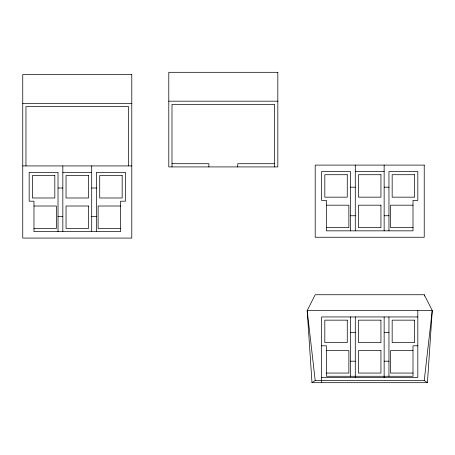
<?xml version="1.0" encoding="UTF-8"?>
<svg xmlns="http://www.w3.org/2000/svg" width="455" height="455" viewBox="0 0 455 455"><rect width="100%" height="100%" fill="white"/><g stroke="black" fill="none" stroke-linecap="round" stroke-linejoin="round"><path stroke-width="0.68" d="M427.438 382.689L432.25 310.532L424.231 294.743L315.201 294.743L307.182 310.532L311.993 382.689L427.438 382.689L424.231 380.511L315.201 380.511L311.993 382.689M424.231 380.511L432.25 310.532L307.182 310.532L315.201 380.511M168.788 101.175L277.823 101.175M22.75 103.387L131.785 103.387M171.996 163.709L208.873 163.709L208.873 166.917M274.615 163.709L237.737 163.709L237.737 166.917M22.75 165.921L131.785 165.921M355.287 171.507L384.145 171.507M62.836 172.337L91.7 172.337M350.475 187.187L355.287 187.187M384.145 187.187L388.957 187.187M58.024 188.012L62.836 188.012M91.7 188.012L96.505 188.012M326.423 205.182L348.871 205.182L348.871 227.631L326.423 227.631M413.009 205.182L390.561 205.182L390.561 227.631L413.009 227.631M33.971 206.007L56.42 206.007L56.42 228.456L33.971 228.456M120.558 206.007L98.109 206.007L98.109 228.456L120.558 228.456M350.475 215.755L355.287 215.755M384.145 215.755L388.957 215.755M58.024 216.58L62.836 216.58M91.7 216.58L96.505 216.58M417.821 316.947L321.611 316.947L321.611 382.689M350.475 332.628L355.287 332.628M384.145 332.628L388.957 332.628M321.611 345.806L326.423 345.806L326.423 376.274L413.009 376.274L413.009 345.806L417.821 345.806M326.423 350.617L348.871 350.617L348.871 373.066L326.423 373.066M413.009 350.617L390.561 350.617L390.561 373.066L413.009 373.066M350.475 361.19L355.287 361.19M384.145 361.19L388.957 361.19M321.611 377.354L417.821 377.354L417.821 310.532M424.231 294.743L424.634 296.057M388.957 230.839L388.957 171.507L417.821 171.507L417.821 200.371L413.009 200.371L413.009 230.839L326.423 230.839L326.423 200.371L321.611 200.371L321.611 171.507L350.475 171.507L350.475 230.839M388.957 316.947L388.957 376.274M384.145 165.097L384.145 230.839M384.145 316.947L384.145 377.559M355.287 165.097L355.287 230.839M355.287 316.947L355.287 377.559M350.475 316.947L350.475 376.274M274.615 166.917L274.615 104.383L171.996 104.383L171.996 166.917M128.577 165.921L128.577 106.595L25.958 106.595L25.958 165.921M96.505 231.663L96.505 172.337L125.37 172.337L125.37 201.195L120.558 201.195L120.558 231.663L33.971 231.663L33.971 201.195L29.165 201.195L29.165 172.337L58.024 172.337L58.024 231.663M91.7 165.921L91.7 231.663M62.836 165.921L62.836 231.663M277.823 72.311L168.788 72.311L168.788 166.917L277.823 166.917L277.823 72.311M131.785 74.523L22.75 74.523L22.75 238.073L131.785 238.073L131.785 74.523M424.231 165.097L315.201 165.097L315.201 237.248L424.231 237.248L424.231 165.097M347.267 174.714L324.819 174.714L324.819 197.163L347.267 197.163L347.267 174.714M380.937 174.714L358.495 174.714L358.495 197.163L380.937 197.163L380.937 174.714M414.613 174.714L392.164 174.714L392.164 197.163L414.613 197.163L414.613 174.714M54.816 175.539L32.373 175.539L32.373 197.988L54.816 197.988L54.816 175.539M88.492 175.539L66.043 175.539L66.043 197.988L88.492 197.988L88.492 175.539M122.162 175.539L99.713 175.539L99.713 197.988L122.162 197.988L122.162 175.539M380.937 205.182L358.495 205.182L358.495 227.631L380.937 227.631L380.937 205.182M88.492 206.007L66.043 206.007L66.043 228.456L88.492 228.456L88.492 206.007M347.267 320.155L324.819 320.155L324.819 342.604L347.267 342.604L347.267 320.155M380.937 320.155L358.495 320.155L358.495 342.604L380.937 342.604L380.937 320.155M414.613 320.155L392.164 320.155L392.164 342.604L414.613 342.604L414.613 320.155M380.937 350.617L358.495 350.617L358.495 373.066L380.937 373.066L380.937 350.617"/></g></svg>
